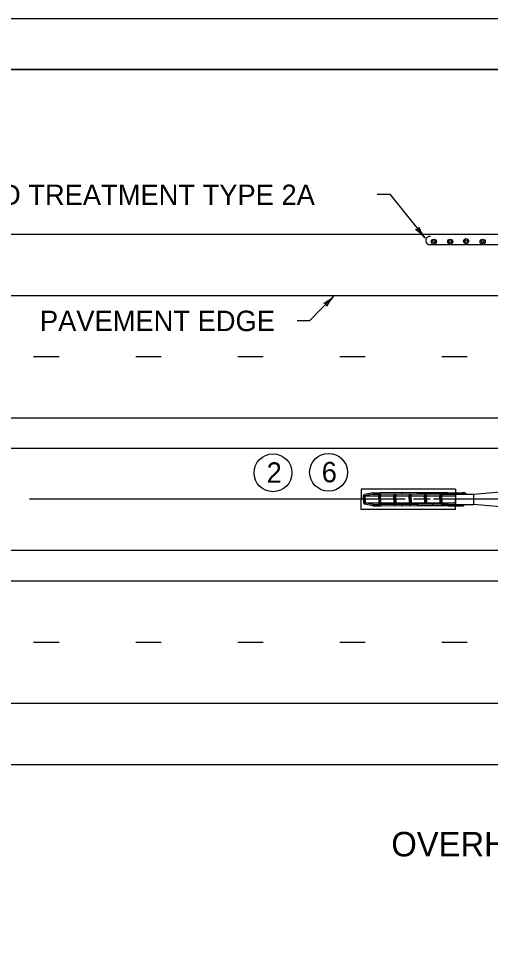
# Model space of a CAD drawing. Extents: x 1000 to 1036.3, y 1000 to 1022.
# Drawn here: x 1008.43 to 1013.05, y 1012.91 to 1022 of the extents above; entities that cross this region are included whole.
import ezdxf

# ---------------------------------------------------------------- set-up
doc = ezdxf.new("R2010")
doc.units = 0
for name, color, linetype in [('Level 1', 7, 'Continuous'), ('Level 10', 7, 'Continuous'), ('Level 11', 7, 'Continuous')]:
    doc.layers.add(name, color=color, linetype=linetype)

msp = doc.modelspace()

# ---------------------------------------------------------------- linework, layer by layer
at = {"layer": 'Level 1'}
for p, q in [((1011.9431, 1020.2777), (1012.0681, 1020.2777)), ((1012.0681, 1020.2777), (1012.4141, 1019.8448)), ((1007.5769, 1019.885), (1026.2618, 1019.885)), ((1012.4479, 1019.785), (1020.3123, 1019.785)), ((1007.5769, 1019.285), (1026.2618, 1019.285)), ((1011.2849, 1019.0394), (1011.5235, 1019.2843)), ((1011.1599, 1019.0394), (1011.2849, 1019.0394)), ((1008.5769, 1018.685), (1008.8269, 1018.685)), ((1009.5769, 1018.685), (1009.8269, 1018.685)), ((1010.5769, 1018.685), (1010.8269, 1018.685)), ((1011.5769, 1018.685), (1011.8269, 1018.685)), ((1012.5769, 1018.685), (1012.8269, 1018.685)), ((1007.5769, 1018.085), (1026.2618, 1018.085)), ((1007.5769, 1017.785), (1026.2618, 1017.785)), ((1012.7115, 1017.385), (1011.7865, 1017.385)), ((1011.7865, 1017.385), (1011.7865, 1017.285)), ((1011.8104, 1017.3202), (1011.8183, 1017.3323)), ((1011.824, 1017.3198), (1011.8104, 1017.3202)), ((1011.8104, 1017.285), (1011.8104, 1017.3202)), ((1011.9021, 1017.3485), (1011.8183, 1017.3323)), ((1011.824, 1017.3198), (1011.8183, 1017.3323)), ((1011.9021, 1017.335), (1011.824, 1017.3198)), ((1011.824, 1017.285), (1011.824, 1017.3198)), ((1011.8271, 1017.3204), (1011.9615, 1017.3204)), ((1011.8271, 1017.285), (1011.8271, 1017.3204)), ((1011.9021, 1017.3485), (1011.9761, 1017.3485)), ((1011.9021, 1017.335), (1011.9761, 1017.335)), ((1011.9604, 1017.3214), (1011.9532, 1017.3214)), ((1011.9532, 1017.3214), (1011.9532, 1017.3204)), ((1011.9583, 1017.285), (1011.9583, 1017.3204)), ((1011.9604, 1017.3214), (1011.9604, 1017.3329)), ((1011.9604, 1017.3329), (1011.9615, 1017.3329)), ((1011.9615, 1017.285), (1011.9615, 1017.335)), ((1011.9615, 1017.3288), (1011.974, 1017.3288)), ((1011.9615, 1017.3204), (1011.974, 1017.3204)), ((1011.9678, 1017.3288), (1011.9678, 1017.3204)), ((1011.974, 1017.285), (1011.974, 1017.335)), ((1011.975, 1017.3329), (1011.974, 1017.3329)), ((1011.974, 1017.3204), (1012.1115, 1017.3204)), ((1011.975, 1017.3214), (1011.975, 1017.3329)), ((1011.975, 1017.3214), (1011.9823, 1017.3214)), ((1012.1886, 1017.3506), (1011.9761, 1017.3486)), ((1011.9761, 1017.335), (1011.9761, 1017.3485)), ((1012.1886, 1017.3371), (1011.9761, 1017.335)), ((1011.9771, 1017.285), (1011.9771, 1017.3204)), ((1011.9823, 1017.3214), (1011.9823, 1017.3204)), ((1012.1104, 1017.3214), (1012.1032, 1017.3214)), ((1012.1032, 1017.3214), (1012.1032, 1017.3204)), ((1012.1083, 1017.285), (1012.1083, 1017.3204)), ((1012.1104, 1017.3214), (1012.1104, 1017.3329)), ((1012.1104, 1017.3329), (1012.1115, 1017.3329)), ((1012.1115, 1017.335), (1012.1219, 1017.335)), ((1012.1115, 1017.285), (1012.1115, 1017.335)), ((1012.1115, 1017.3288), (1012.124, 1017.3288)), ((1012.1115, 1017.3204), (1012.124, 1017.3204)), ((1012.1178, 1017.3288), (1012.1178, 1017.3204)), ((1012.3386, 1017.3371), (1012.1219, 1017.335)), ((1012.1219, 1017.335), (1012.1219, 1017.3364)), ((1012.124, 1017.285), (1012.124, 1017.335)), ((1012.125, 1017.3329), (1012.124, 1017.3329)), ((1012.124, 1017.3204), (1012.2615, 1017.3204)), ((1012.125, 1017.3214), (1012.125, 1017.3329)), ((1012.125, 1017.3214), (1012.1323, 1017.3214)), ((1012.1271, 1017.285), (1012.1271, 1017.3204)), ((1012.1323, 1017.3214), (1012.1323, 1017.3204)), ((1012.1886, 1017.3371), (1012.1886, 1017.3506)), ((1012.3386, 1017.3506), (1012.1886, 1017.3492)), ((1012.2604, 1017.3214), (1012.2532, 1017.3214)), ((1012.2532, 1017.3214), (1012.2532, 1017.3204)), ((1012.2583, 1017.285), (1012.2583, 1017.3204)), ((1012.2604, 1017.3329), (1012.2615, 1017.3329)), ((1012.2604, 1017.3214), (1012.2604, 1017.3329)), ((1012.2615, 1017.335), (1012.2719, 1017.335)), ((1012.2615, 1017.285), (1012.2615, 1017.335)), ((1012.2615, 1017.3288), (1012.274, 1017.3288)), ((1012.2615, 1017.3204), (1012.274, 1017.3204)), ((1012.2678, 1017.3288), (1012.2678, 1017.3204)), ((1012.2719, 1017.3339), (1012.2719, 1017.3364)), ((1012.4886, 1017.336), (1012.2719, 1017.3339)), ((1012.274, 1017.285), (1012.274, 1017.334)), ((1012.275, 1017.3329), (1012.274, 1017.3329)), ((1012.274, 1017.3204), (1012.4115, 1017.3204)), ((1012.275, 1017.3214), (1012.275, 1017.3329)), ((1012.275, 1017.3214), (1012.2823, 1017.3214)), ((1012.2771, 1017.285), (1012.2771, 1017.3204)), ((1012.2823, 1017.3214), (1012.2823, 1017.3204)), ((1012.3386, 1017.3371), (1012.3386, 1017.3506)), ((1012.4886, 1017.3496), (1012.3386, 1017.3482)), ((1012.4104, 1017.3214), (1012.4032, 1017.3214)), ((1012.4032, 1017.3214), (1012.4032, 1017.3204)), ((1012.4083, 1017.285), (1012.4083, 1017.3204)), ((1012.4104, 1017.3214), (1012.4104, 1017.3329)), ((1012.4104, 1017.3329), (1012.4115, 1017.3329)), ((1012.4115, 1017.285), (1012.4115, 1017.335)), ((1012.4115, 1017.3288), (1012.424, 1017.3288)), ((1012.4115, 1017.3204), (1012.424, 1017.3204)), ((1012.4178, 1017.3288), (1012.4178, 1017.3204)), ((1012.6386, 1017.336), (1012.4219, 1017.3339)), ((1012.4219, 1017.3339), (1012.4219, 1017.3354)), ((1012.424, 1017.285), (1012.424, 1017.334)), ((1012.425, 1017.3329), (1012.424, 1017.3329)), ((1012.424, 1017.3204), (1012.5615, 1017.3204)), ((1012.425, 1017.3214), (1012.425, 1017.3329)), ((1012.425, 1017.3214), (1012.4323, 1017.3214)), ((1012.4271, 1017.285), (1012.4271, 1017.3204)), ((1012.4323, 1017.3214), (1012.4323, 1017.3204)), ((1012.6386, 1017.3496), (1012.4886, 1017.3482)), ((1012.4886, 1017.3496), (1012.4886, 1017.336)), ((1012.5604, 1017.3214), (1012.5532, 1017.3214)), ((1012.5532, 1017.3214), (1012.5532, 1017.3204)), ((1012.5583, 1017.285), (1012.5583, 1017.3204)), ((1012.5604, 1017.3214), (1012.5604, 1017.3329)), ((1012.5604, 1017.3329), (1012.5615, 1017.3329)), ((1012.5615, 1017.285), (1012.5615, 1017.335)), ((1012.5615, 1017.3288), (1012.574, 1017.3288)), ((1012.5615, 1017.3204), (1012.574, 1017.3204)), ((1012.5678, 1017.3288), (1012.5678, 1017.3204)), ((1012.5719, 1017.335), (1012.8865, 1017.335)), ((1012.574, 1017.285), (1012.574, 1017.335)), ((1012.575, 1017.3329), (1012.574, 1017.3329)), ((1012.574, 1017.3204), (1012.7115, 1017.3204)), ((1012.575, 1017.3214), (1012.575, 1017.3329)), ((1012.575, 1017.3214), (1012.5823, 1017.3214)), ((1012.5771, 1017.285), (1012.5771, 1017.3204)), ((1012.5823, 1017.3214), (1012.5823, 1017.3204)), ((1012.6386, 1017.336), (1012.6386, 1017.3496)), ((1012.6386, 1017.3485), (1012.7761, 1017.3485)), ((1012.7104, 1017.3214), (1012.7032, 1017.3214)), ((1012.7032, 1017.3214), (1012.7032, 1017.3204)), ((1012.7104, 1017.3214), (1012.7104, 1017.3329)), ((1012.7104, 1017.3329), (1012.7115, 1017.3329)), ((1012.7115, 1017.385), (1012.7115, 1017.285)), ((1012.7115, 1017.335), (1012.7115, 1017.235)), ((1012.7761, 1017.3507), (1012.7928, 1017.3507)), ((1012.7761, 1017.3507), (1012.7761, 1017.3371)), ((1012.7761, 1017.3371), (1012.7886, 1017.3371)), ((1012.7928, 1017.3507), (1012.7886, 1017.3371)), ((1012.7886, 1017.3371), (1012.7886, 1017.335)), ((1012.791, 1017.3357), (1012.7886, 1017.3371)), ((1012.791, 1017.3357), (1012.8186, 1017.3357)), ((1012.8186, 1017.3357), (1012.7928, 1017.3507)), ((1012.8865, 1017.335), (1013.4615, 1017.385)), ((1012.8865, 1017.335), (1012.8865, 1017.235)), ((1012.2167, 1017.285), (1008.5371, 1017.285)), ((1011.7865, 1017.185), (1011.7865, 1017.285)), ((1011.8104, 1017.285), (1011.8104, 1017.2498)), ((1011.824, 1017.2502), (1011.8104, 1017.2498)), ((1011.8104, 1017.2498), (1011.8183, 1017.2378)), ((1011.824, 1017.2502), (1011.8183, 1017.2378)), ((1011.9021, 1017.2214), (1011.8183, 1017.2378)), ((1011.824, 1017.285), (1011.824, 1017.2502)), ((1011.9021, 1017.235), (1011.824, 1017.2502)), ((1011.8271, 1017.285), (1011.8271, 1017.2496)), ((1011.8271, 1017.2496), (1011.9615, 1017.2496)), ((1011.9021, 1017.235), (1011.9761, 1017.235)), ((1011.9021, 1017.2214), (1011.9761, 1017.2214)), ((1011.9532, 1017.2485), (1011.9532, 1017.2496)), ((1011.9604, 1017.2485), (1011.9532, 1017.2485)), ((1011.9583, 1017.285), (1011.9583, 1017.2496)), ((1011.9604, 1017.2485), (1011.9604, 1017.2371)), ((1011.9604, 1017.2371), (1011.9615, 1017.2371)), ((1011.9615, 1017.285), (1011.9615, 1017.235)), ((1011.9615, 1017.2496), (1011.974, 1017.2496)), ((1011.9615, 1017.2413), (1011.974, 1017.2413)), ((1011.9678, 1017.2413), (1011.9678, 1017.2496)), ((1011.974, 1017.285), (1011.974, 1017.235)), ((1011.974, 1017.2496), (1012.1115, 1017.2496)), ((1011.975, 1017.2371), (1011.974, 1017.2371)), ((1011.975, 1017.2485), (1011.975, 1017.2371)), ((1011.975, 1017.2485), (1011.9823, 1017.2485)), ((1011.9761, 1017.235), (1011.9761, 1017.2214)), ((1012.1886, 1017.2329), (1011.9761, 1017.2349)), ((1012.1886, 1017.2193), (1011.9761, 1017.2214)), ((1011.9771, 1017.285), (1011.9771, 1017.2496)), ((1011.9823, 1017.2485), (1011.9823, 1017.2496)), ((1012.1032, 1017.2485), (1012.1032, 1017.2496)), ((1012.1104, 1017.2485), (1012.1032, 1017.2485)), ((1012.1083, 1017.285), (1012.1083, 1017.2496)), ((1012.1104, 1017.2485), (1012.1104, 1017.2371)), ((1012.1104, 1017.2371), (1012.1115, 1017.2371)), ((1012.1115, 1017.285), (1012.1115, 1017.235)), ((1012.1115, 1017.2496), (1012.124, 1017.2496)), ((1012.1115, 1017.2413), (1012.124, 1017.2413)), ((1012.1115, 1017.235), (1012.1219, 1017.235)), ((1012.1178, 1017.2413), (1012.1178, 1017.2496)), ((1012.3386, 1017.2329), (1012.1219, 1017.235)), ((1012.1219, 1017.235), (1012.1219, 1017.2336)), ((1012.124, 1017.285), (1012.124, 1017.235)), ((1012.124, 1017.2496), (1012.2615, 1017.2496)), ((1012.125, 1017.2371), (1012.124, 1017.2371)), ((1012.125, 1017.2485), (1012.125, 1017.2371)), ((1012.125, 1017.2485), (1012.1323, 1017.2485)), ((1012.1271, 1017.285), (1012.1271, 1017.2496)), ((1012.1323, 1017.2485), (1012.1323, 1017.2496)), ((1012.1886, 1017.2329), (1012.1886, 1017.2193)), ((1012.3386, 1017.2193), (1012.1886, 1017.2208)), ((1012.2532, 1017.2485), (1012.2532, 1017.2496)), ((1012.2604, 1017.2485), (1012.2532, 1017.2485)), ((1012.2583, 1017.285), (1012.2583, 1017.2496)), ((1012.2604, 1017.2485), (1012.2604, 1017.2371)), ((1012.2604, 1017.2371), (1012.2615, 1017.2371)), ((1012.2615, 1017.285), (1012.2615, 1017.235)), ((1012.2615, 1017.2496), (1012.274, 1017.2496)), ((1012.2615, 1017.2413), (1012.274, 1017.2413)), ((1012.2615, 1017.235), (1012.2719, 1017.235)), ((1012.2678, 1017.2413), (1012.2678, 1017.2496)), ((1012.4886, 1017.2339), (1012.2719, 1017.236)), ((1012.2719, 1017.236), (1012.2719, 1017.2336)), ((1012.274, 1017.285), (1012.274, 1017.236)), ((1012.274, 1017.2496), (1012.4115, 1017.2496)), ((1012.275, 1017.2371), (1012.274, 1017.2371)), ((1012.275, 1017.2485), (1012.275, 1017.2371)), ((1012.275, 1017.2485), (1012.2823, 1017.2485)), ((1012.2771, 1017.285), (1012.2771, 1017.2496)), ((1012.2823, 1017.2485), (1012.2823, 1017.2496)), ((1012.4624, 1017.285), (1012.3003, 1017.285)), ((1012.3386, 1017.2329), (1012.3386, 1017.2193)), ((1012.4886, 1017.2204), (1012.3386, 1017.2218)), ((1012.4032, 1017.2485), (1012.4032, 1017.2496)), ((1012.4104, 1017.2485), (1012.4032, 1017.2485)), ((1012.4083, 1017.285), (1012.4083, 1017.2496)), ((1012.4104, 1017.2485), (1012.4104, 1017.2371)), ((1012.4104, 1017.2371), (1012.4115, 1017.2371)), ((1012.4115, 1017.285), (1012.4115, 1017.235)), ((1012.4115, 1017.2496), (1012.424, 1017.2496)), ((1012.4115, 1017.2413), (1012.424, 1017.2413)), ((1012.4178, 1017.2413), (1012.4178, 1017.2496)), ((1012.6386, 1017.2339), (1012.4219, 1017.236)), ((1012.4219, 1017.236), (1012.4219, 1017.2346)), ((1012.424, 1017.285), (1012.424, 1017.236)), ((1012.424, 1017.2496), (1012.5615, 1017.2496)), ((1012.425, 1017.2371), (1012.424, 1017.2371)), ((1012.425, 1017.2485), (1012.425, 1017.2371)), ((1012.425, 1017.2485), (1012.4323, 1017.2485)), ((1012.4271, 1017.285), (1012.4271, 1017.2496)), ((1012.4323, 1017.2485), (1012.4323, 1017.2496)), ((1012.4886, 1017.2204), (1012.4886, 1017.2339)), ((1012.6386, 1017.2204), (1012.4886, 1017.2218)), ((1017.341, 1017.285), (1012.4943, 1017.285)), ((1012.5532, 1017.2485), (1012.5532, 1017.2496)), ((1012.5604, 1017.2485), (1012.5532, 1017.2485)), ((1012.5583, 1017.285), (1012.5583, 1017.2496)), ((1012.5604, 1017.2485), (1012.5604, 1017.2371)), ((1012.5604, 1017.2371), (1012.5615, 1017.2371)), ((1012.5615, 1017.285), (1012.5615, 1017.235)), ((1012.5615, 1017.2496), (1012.574, 1017.2496)), ((1012.5615, 1017.2413), (1012.574, 1017.2413)), ((1012.5678, 1017.2413), (1012.5678, 1017.2496)), ((1012.5719, 1017.235), (1012.8865, 1017.235)), ((1012.574, 1017.285), (1012.574, 1017.235)), ((1012.574, 1017.2496), (1012.7115, 1017.2496)), ((1012.575, 1017.2371), (1012.574, 1017.2371)), ((1012.575, 1017.2485), (1012.575, 1017.2371)), ((1012.575, 1017.2485), (1012.5823, 1017.2485)), ((1012.5771, 1017.285), (1012.5771, 1017.2496)), ((1012.5823, 1017.2485), (1012.5823, 1017.2496)), ((1012.6386, 1017.2339), (1012.6386, 1017.2204)), ((1012.6386, 1017.2214), (1012.7886, 1017.2214)), ((1012.7032, 1017.2485), (1012.7032, 1017.2496)), ((1012.7104, 1017.2485), (1012.7032, 1017.2485)), ((1012.7104, 1017.2485), (1012.7104, 1017.2371)), ((1012.7104, 1017.2371), (1012.7115, 1017.2371)), ((1012.7115, 1017.185), (1012.7115, 1017.285)), ((1012.7886, 1017.235), (1012.7886, 1017.2214)), ((1013.4615, 1017.185), (1012.8865, 1017.235)), ((1012.7115, 1017.185), (1011.7865, 1017.185)), ((1007.5769, 1016.785), (1026.2618, 1016.785)), ((1007.5769, 1016.485), (1026.2618, 1016.485)), ((1008.5769, 1015.885), (1008.8269, 1015.885)), ((1009.5769, 1015.885), (1009.8269, 1015.885)), ((1010.5769, 1015.885), (1010.8269, 1015.885)), ((1011.5769, 1015.885), (1011.8269, 1015.885)), ((1012.5769, 1015.885), (1012.8269, 1015.885)), ((1007.5769, 1015.285), (1026.2618, 1015.285)), ((1007.5769, 1014.685), (1026.2618, 1014.685))]:
    msp.add_line(p, q, dxfattribs=at)
for centre, radius in [((1012.4998, 1019.8113), 0.025), ((1012.4998, 1019.8113), 0.0125), ((1012.6596, 1019.8115), 0.025), ((1012.6596, 1019.8115), 0.0125), ((1012.8148, 1019.8164), 0.025), ((1012.8148, 1019.8164), 0.0125), ((1012.9774, 1019.8115), 0.025), ((1012.9774, 1019.8115), 0.0125), ((1010.923, 1017.5453), 0.1856), ((1011.4675, 1017.55), 0.1856)]:
    msp.add_circle(centre, radius, dxfattribs=at)
for centre, radius, start, end in [((1012.3213, 1019.9609), 0.0313, 267.40749, 349.52419), ((1012.7195, 1020.0888), 0.3909, 199.98006, 218.62679), ((1012.1087, 1019.6007), 0.3909, 38.6329, 57.30168), ((1012.4585, 1019.8236), 0.04, 80.77306, 254.70563), ((1012.1087, 1019.6007), 0.3909, 38.62067, 38.6329), ((1011.2435, 1019.5571), 0.3909, 297.09763, 315.74436), ((1011.8035, 1019.0115), 0.3909, 135.75047, 154.41925), ((1011.8035, 1019.0115), 0.3909, 135.73824, 135.75047), ((1011.4197, 1019.1779), 0.0313, 4.52507, 86.64176)]:
    msp.add_arc(centre, radius, start, end, dxfattribs=at)
at = {"layer": 'Level 10'}
for p, q in [((1000, 1022), (1036, 1022)), ((1007, 1021.5), (1035.5, 1021.5))]:
    msp.add_line(p, q, dxfattribs=at)
at = {"layer": 'Level 11'}
msp.add_lwpolyline([(1007, 1000.5), (1035.5, 1000.5), (1035.5, 1021.5), (1007, 1021.5)], close=True, dxfattribs=at)

# ---------------------------------------------------------------- texts
at = {"layer": 'Level 1'}
for s, height, p in [('END TREATMENT TYPE 2A', 0.2, (1007.8853, 1020.1714)), ('PAVEMENT EDGE', 0.2, (1008.6383, 1018.9349)), ('2', 0.2, (1010.8603, 1017.4473)), ('6', 0.2, (1011.4, 1017.4521)), ('OVERHEAD SIGN SUPPORT - TRUSS (RAISED MEDIAN)', 0.24, (1012.0823, 1013.7833))]:
    msp.add_text(s, height=height, dxfattribs=at).set_placement(p)

doc.saveas('drawing.dxf')
